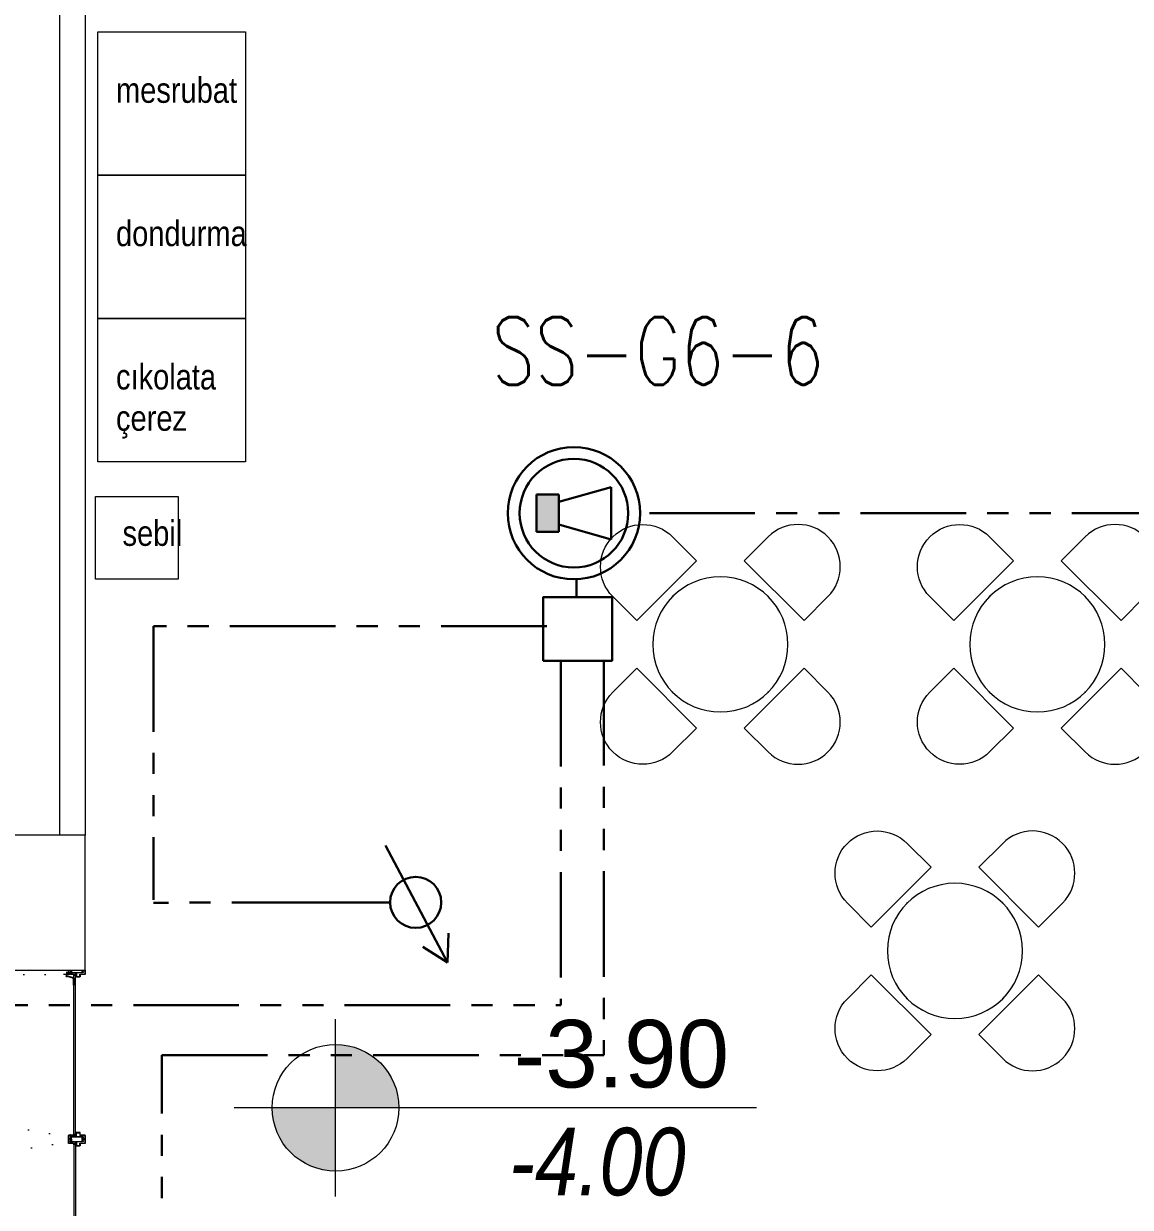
# Model space of a CAD drawing. Header units: metres. Extents: x -13545 to 152404, y -11890 to 28436.
# Drawn here: x 85746 to 86401, y 7050 to 7750 of the extents above; entities that cross this region are included whole.
import ezdxf
from ezdxf.enums import TextEntityAlignment as Align

# ---------------------------------------------------------------- set-up
doc = ezdxf.new("R2010")
doc.units = ezdxf.units.M
doc.header["$LTSCALE"] = 100
doc.header["$MEASUREMENT"] = 0
doc.linetypes.add('DOT2', pattern=[0.125, 0, -0.125])
doc.linetypes.add('PHANTOM2', pattern=[1.25, 0.625, -0.125, 0.125, -0.125, 0.125, -0.125])
doc.layers.get('0').update_dxf_attribs({"color": 9, "lineweight": 9})
for name, color, linetype, lineweight in [('00', 9, 'Continuous', 9), ('01', 9, 'Continuous', 9), ('05', 9, 'Continuous', 9), ('10', 9, 'Continuous', 9), ('15', 9, 'Continuous', 9), ('21', 9, 'Continuous', 9), ('E-3W ACİL ANONS İÇİN HOPARLÖR (GÖMME) (YANGINA DAYANIKLI)', 7, 'Continuous', 30), ('E-KABLO', 7, 'Continuous', 30), ('E-SES AYAR ANAHTARI', 7, 'Continuous', 30), ('E-YAZI', 7, 'Continuous', 30)]:
    doc.layers.add(name, color=color, linetype=linetype, lineweight=lineweight)
doc.styles.add('Arial', font='arial.ttf', dxfattribs={"height": 2.5})
doc.styles.add('ILGAZ', font='txttw.shx')
doc.styles.add('MuuM_TEXT-ITALIC', font='ARIALNI.TTF')
doc.styles.add('MuuM_TEXT-STANDART', font='ARIALN.TTF')

# ---------------------------------------------------------------- blocks, each defined once
blk = doc.blocks.new('100_SES AYAR ANAHTARI')
at = {"layer": 'E-SES AYAR ANAHTARI', "color": 4}
for p, q in [((1.776, 3.255), (-1.686, 1.426)), ((1.776, 3.255), (0.915, 3.283)), ((1.776, 3.255), (1.312, 2.529)), ((0, 0), (0, 1.561))]:
    blk.add_line(p, q, dxfattribs=at)
blk.add_circle((0, 2.317), 0.756, dxfattribs=at)
blk = doc.blocks.new('100_3W ACİL ANONS İÇİN HOPARLÖR (GÖMME) (YANGINA DAYANIKLI)')
at = {"layer": 'E-3W ACİL ANONS İÇİN HOPARLÖR (GÖMME) (YANGINA DAYANIKLI)', "color": 4}
for p, q in [((-0.632, 0.474), (1.58, 1.106)), ((1.58, -1.106), (1.58, 1.106)), ((-1.58, -0.79), (-1.58, 0.79)), ((-1.58, 0.79), (-0.632, 0.79)), ((-0.632, 0.79), (-0.632, -0.79)), ((-0.632, -0.474), (1.58, -1.106)), ((-0.632, -0.79), (-1.58, -0.79))]:
    blk.add_line(p, q, dxfattribs=at)
at = {"layer": 'E-3W ACİL ANONS İÇİN HOPARLÖR (GÖMME) (YANGINA DAYANIKLI)', "color": 3}
for radius in [2.796, 2.296]:
    blk.add_circle((0, 0), radius, dxfattribs=at)
at = {"layer": 'E-3W ACİL ANONS İÇİN HOPARLÖR (GÖMME) (YANGINA DAYANIKLI)', "color": 4}
blk.add_solid([(-1.58, 0.79), (-0.632, 0.79), (-1.58, -0.79), (-0.632, -0.79)], dxfattribs=at)
blk = doc.blocks.new('p-kolon_80x80')
blk.add_lwpolyline([(-40, -40), (40, -40), (40, 40), (-40, 40)], close=True)
blk = doc.blocks.new('1.Bod.Ara.Sitatik Elk')
at = {"layer": '01'}
blk.add_blockref('p-kolon_80x80', (1600, -1400), dxfattribs=at)
blk = doc.blocks.new('0_elevationtarget-p-bk')
h = blk.add_hatch(color=250)
h.paths.add_polyline_path([(1.875, 0, 0.414214), (0, 1.875), (0, 0)])
h.paths.add_polyline_path([(0, 0), (-1.875, 0, 0.414214), (0, -1.875)])
blk.add_line((0, -2.625), (0, 2.625))
blk.add_lwpolyline([(12.453, 0), (-3, 0)])
blk.add_circle((0, 0), 1.875)
at = {"style": 'Arial'}
blk.add_attdef('BITMISKOT', text='', height=2, dxfattribs=at).set_placement((4.5, 0), align=Align.BOTTOM_LEFT)
at = {"style": 'MuuM_TEXT-ITALIC'}
blk.add_attdef('FINISHINGFLOORLEVEL', text='', height=2, dxfattribs=at).set_placement((4.5, -0.592), align=Align.TOP_LEFT)
blk = doc.blocks.new('p-sandalye-01')
blk.add_lwpolyline([(-5, -25), (-5, -25), (-25, -25, -1), (-25, 25), (-5, 25), (-5, 25)], format="xyb", close=True)
blk.add_point((0, 0.11))
blk = doc.blocks.new('gr-p-birim eleman yuv')
blk.add_circle((0, 0), 0.5)
blk = doc.blocks.new('p-masa-yuvarlak-4lü')
at = {"rotation": 270}
blk.add_blockref('p-sandalye-01', (0, 40), dxfattribs=at)
at = {"xscale": 80, "yscale": 80, "zscale": 80}
blk.add_blockref('gr-p-birim eleman yuv', (0, 0), dxfattribs=at)
blk.add_blockref('p-sandalye-01', (-40, 0))
at = {"xscale": -1}
blk.add_blockref('p-sandalye-01', (40, 0), dxfattribs=at)
at = {"xscale": -1, "rotation": 270}
blk.add_blockref('p-sandalye-01', (0, -40), dxfattribs=at)
blk = doc.blocks.new('1.Bod.Ara.Mimari Elk')
at = {"layer": '00'}
blk.add_lwpolyline([(1640, -640), (1640, -1360), (1625, -1360), (1625, -640)], close=True, dxfattribs=at)
at = {"layer": '05'}
for points in [[(1647.35, -884.55), (1734.81, -884.55), (1734.81, -969.37), (1647.35, -969.37)], [(1647.35, -969.37), (1734.81, -969.37), (1734.81, -1054.2), (1647.35, -1054.2)], [(1647.35, -1054.2), (1734.81, -1054.2), (1734.81, -1139.02), (1647.35, -1139.02)], [(1646.06, -1159.59), (1694.94, -1159.59), (1694.94, -1208.43), (1646.06, -1208.43)]]:
    blk.add_lwpolyline(points, close=True, dxfattribs=at)
at = {"layer": '10'}
for p, q in [((1630.47, -1442.5), (1627.17, -1442.5)), ((1628.86, -1440.82), (1628.86, -1444.07)), ((1630.01, -1441.5), (1628.86, -1441.5)), ((1629.57, -1441.5), (1632.36, -1441.5)), ((1632.36, -1441.8), (1629.57, -1441.8)), ((1630.01, -1441.8), (1629.57, -1441.8)), ((1632.36, -1441.5), (1632.36, -1441.8)), ((1632.36, -1441.5), (1632.36, -1441.8)), ((1632.65, -1444.69), (1628.58, -1443.46)), ((1632.95, -1444.46), (1629.35, -1443.37)), ((1632.87, -1444.98), (1632.87, -1448.75)), ((1632.87, -1448.75), (1633.17, -1448.75)), ((1633.17, -1444.75), (1633.17, -1448.75)), ((1633.17, -1446.15), (1634.17, -1446.15)), ((1633.17, -1447.35), (1634.17, -1447.35))]:
    blk.add_line(p, q, dxfattribs=at)
for points in [[(1631.9, -1440.15), (1630, -1440.15), (1630, -1440), (1631.9, -1440)], [(1640, -1440.15), (1638.1, -1440.15), (1638.1, -1440), (1640, -1440)], [(1631.9, -1539.85), (1630, -1539.85), (1630, -1540), (1631.9, -1540)], [(1631.9, -1540.15), (1630, -1540.15), (1630, -1540), (1631.9, -1540)], [(1640, -1539.85), (1638.1, -1539.85), (1638.1, -1540), (1640, -1540)], [(1640, -1540.15), (1638.1, -1540.15), (1638.1, -1540), (1640, -1540)]]:
    blk.add_lwpolyline(points, close=True, dxfattribs=at)
for points in [[(1637.04, -1442.45, 0.414214), (1637.02, -1442.47), (1637.02, -1443.75, -0.414214), (1636.82, -1443.95), (1634.69, -1443.95, -0.414214), (1634.66, -1443.92), (1634.66, -1441.72, 0.414214), (1634.56, -1441.62), (1634.3, -1441.62, 0.668179), (1634.3, -1441.64), (1634.31, -1441.65, -0.414214), (1634.31, -1441.69), (1634.27, -1441.73), (1634.31, -1441.77, -0.414214), (1634.31, -1441.82), (1634.27, -1441.86), (1634.31, -1441.9, -0.414214), (1634.31, -1441.94), (1634.27, -1441.98), (1634.31, -1442.02, -0.414214), (1634.31, -1442.07), (1634.27, -1442.11), (1634.31, -1442.15, -0.414214), (1634.31, -1442.19), (1634.27, -1442.23), (1634.31, -1442.27, -0.414214), (1634.31, -1442.32), (1634.27, -1442.36), (1634.31, -1442.4, -0.668179), (1634.29, -1442.45), (1630.05, -1442.45, -0.414214), (1630, -1442.4), (1630, -1440.2, -0.414214), (1630.05, -1440.15), (1631.44, -1440.15), (1631.49, -1440.2), (1631.54, -1440.15), (1631.85, -1440.15, -0.414214), (1631.9, -1440.2), (1631.9, -1440.88, -0.425982), (1631.85, -1440.93, 0.221341), (1631.69, -1441, -0.210871), (1631.67, -1441.01), (1631.63, -1441.01, -0.164212), (1631.59, -1440.99, 0.031871), (1631.58, -1440.98, -0.267949), (1631.56, -1440.96), (1631.56, -1440.94, 0.354919), (1631.54, -1440.91, 0.103666), (1631.45, -1440.91, 0.354919), (1631.42, -1440.94), (1631.42, -1440.96, -0.267949), (1631.41, -1440.98, 0.131652), (1631.34, -1441.05, -0.267949), (1631.32, -1441.06), (1631.3, -1441.06, 0.354919), (1631.27, -1441.08, 0.103666), (1631.27, -1441.18, 0.354919), (1631.3, -1441.2), (1631.32, -1441.2, -0.267949), (1631.34, -1441.22, 0.131652), (1631.41, -1441.28, -0.267949), (1631.42, -1441.3), (1631.42, -1441.32, 0.354919), (1631.45, -1441.35, 0.103666), (1631.54, -1441.35, 0.354919), (1631.56, -1441.32), (1631.56, -1441.3, -0.267949), (1631.58, -1441.28, 0.031871), (1631.59, -1441.27, -0.164212), (1631.63, -1441.25), (1631.67, -1441.25, -0.210871), (1631.69, -1441.26, 0.252014), (1631.87, -1441.33, -0.295782), (1631.9, -1441.34, 0.253783), (1631.92, -1441.35), (1631.95, -1441.35), (1638.05, -1441.35), (1638.08, -1441.35, 0.253783), (1638.11, -1441.34, -0.295782), (1638.13, -1441.33, 0.252014), (1638.31, -1441.26, -0.210871), (1638.33, -1441.25), (1638.38, -1441.25, -0.164212), (1638.41, -1441.27, 0.031871), (1638.43, -1441.28, -0.267949), (1638.44, -1441.3), (1638.44, -1441.32, 0.354919), (1638.47, -1441.35, 0.103666), (1638.56, -1441.35, 0.354919), (1638.58, -1441.32), (1638.58, -1441.3, -0.267949), (1638.6, -1441.28, 0.131652), (1638.66, -1441.22, -0.267949), (1638.68, -1441.2), (1638.7, -1441.2, 0.354919), (1638.73, -1441.18, 0.103666), (1638.73, -1441.08, 0.354919), (1638.7, -1441.06), (1638.68, -1441.06, -0.267949), (1638.66, -1441.05, 0.131652), (1638.6, -1440.98, -0.267949), (1638.58, -1440.96), (1638.58, -1440.94, 0.354919), (1638.56, -1440.91, 0.103666), (1638.47, -1440.91, 0.354919), (1638.44, -1440.94), (1638.44, -1440.96, -0.267949), (1638.43, -1440.98, 0.031871), (1638.41, -1440.99, -0.164212), (1638.38, -1441.01), (1638.33, -1441.01, -0.210871), (1638.31, -1441, 0.221341), (1638.15, -1440.93, -0.425982), (1638.1, -1440.88), (1638.1, -1440.17, -0.414214), (1638.13, -1440.15), (1638.46, -1440.15), (1638.51, -1440.2), (1638.56, -1440.15), (1639.95, -1440.15, -0.414214), (1640, -1440.2), (1640, -1442.3, -0.414214), (1639.85, -1442.45), (1637.05, -1442.45)], [(1637.04, -1537.55, -0.414214), (1637.02, -1537.52), (1637.02, -1536.25, 0.414214), (1636.82, -1536.05), (1634.69, -1536.05, 0.414214), (1634.66, -1536.08), (1634.66, -1538.28, -0.414214), (1634.56, -1538.38), (1634.3, -1538.38, -0.668179), (1634.3, -1538.36), (1634.31, -1538.35, 0.414214), (1634.31, -1538.31), (1634.27, -1538.27), (1634.31, -1538.23, 0.414214), (1634.31, -1538.18), (1634.27, -1538.14), (1634.31, -1538.1, 0.414214), (1634.31, -1538.06), (1634.27, -1538.02), (1634.31, -1537.98, 0.414214), (1634.31, -1537.93), (1634.27, -1537.89), (1634.31, -1537.85, 0.414214), (1634.31, -1537.81), (1634.27, -1537.77), (1634.31, -1537.73, 0.414214), (1634.31, -1537.68), (1634.27, -1537.64), (1634.31, -1537.6, 0.668179), (1634.29, -1537.55), (1630.05, -1537.55, 0.414214), (1630, -1537.6), (1630, -1539.8, 0.414214), (1630.05, -1539.85), (1631.44, -1539.85), (1631.49, -1539.8), (1631.54, -1539.85), (1631.85, -1539.85, 0.414214), (1631.9, -1539.8), (1631.9, -1539.12, 0.425982), (1631.85, -1539.07, -0.221341), (1631.69, -1539, 0.210871), (1631.67, -1538.99), (1631.63, -1538.99, 0.164212), (1631.59, -1539.01, -0.031871), (1631.58, -1539.02, 0.267949), (1631.56, -1539.04), (1631.56, -1539.06, -0.354919), (1631.54, -1539.09, -0.103666), (1631.45, -1539.09, -0.354919), (1631.42, -1539.06), (1631.42, -1539.04, 0.267949), (1631.41, -1539.02, -0.131652), (1631.34, -1538.95, 0.267949), (1631.32, -1538.94), (1631.3, -1538.94, -0.354919), (1631.27, -1538.92, -0.103666), (1631.27, -1538.82, -0.354919), (1631.3, -1538.8), (1631.32, -1538.8, 0.267949), (1631.34, -1538.78, -0.131652), (1631.41, -1538.72, 0.267949), (1631.42, -1538.7), (1631.42, -1538.68, -0.354919), (1631.45, -1538.65, -0.103666), (1631.54, -1538.65, -0.354919), (1631.56, -1538.68), (1631.56, -1538.7, 0.267949), (1631.58, -1538.72, -0.031871), (1631.59, -1538.73, 0.164212), (1631.63, -1538.75), (1631.67, -1538.75, 0.210871), (1631.69, -1538.74, -0.252014), (1631.87, -1538.67, 0.295782), (1631.9, -1538.66, -0.253783), (1631.92, -1538.65), (1631.95, -1538.65), (1638.05, -1538.65), (1638.08, -1538.65, -0.253783), (1638.11, -1538.66, 0.295782), (1638.13, -1538.67, -0.252014), (1638.31, -1538.74, 0.210871), (1638.33, -1538.75), (1638.38, -1538.75, 0.164212), (1638.41, -1538.73, -0.031871), (1638.43, -1538.72, 0.267949), (1638.44, -1538.7), (1638.44, -1538.68, -0.354919), (1638.47, -1538.65, -0.103666), (1638.56, -1538.65, -0.354919), (1638.58, -1538.68), (1638.58, -1538.7, 0.267949), (1638.6, -1538.72, -0.131652), (1638.66, -1538.78, 0.267949), (1638.68, -1538.8), (1638.7, -1538.8, -0.354919), (1638.73, -1538.82, -0.103666), (1638.73, -1538.92, -0.354919), (1638.7, -1538.94), (1638.68, -1538.94, 0.267949), (1638.66, -1538.95, -0.131652), (1638.6, -1539.02, 0.267949), (1638.58, -1539.04), (1638.58, -1539.06, -0.354919), (1638.56, -1539.09, -0.103666), (1638.47, -1539.09, -0.354919), (1638.44, -1539.06), (1638.44, -1539.04, 0.267949), (1638.43, -1539.02, -0.031871), (1638.41, -1539.01, 0.164212), (1638.38, -1538.99), (1638.33, -1538.99, 0.210871), (1638.31, -1539, -0.221341), (1638.15, -1539.07, 0.425982), (1638.1, -1539.12), (1638.1, -1539.82, 0.414214), (1638.13, -1539.85), (1638.46, -1539.85), (1638.51, -1539.8), (1638.56, -1539.85), (1639.95, -1539.85, 0.414214), (1640, -1539.8), (1640, -1537.7, 0.414214), (1639.85, -1537.55), (1637.05, -1537.55)], [(1637.04, -1542.45, 0.414214), (1637.02, -1542.47), (1637.02, -1543.75, -0.414214), (1636.82, -1543.95), (1634.69, -1543.95, -0.414214), (1634.66, -1543.92), (1634.66, -1541.72, 0.414214), (1634.56, -1541.62), (1634.3, -1541.62, 0.668179), (1634.3, -1541.64), (1634.31, -1541.65, -0.414214), (1634.31, -1541.69), (1634.27, -1541.73), (1634.31, -1541.77, -0.414214), (1634.31, -1541.82), (1634.27, -1541.86), (1634.31, -1541.9, -0.414214), (1634.31, -1541.94), (1634.27, -1541.98), (1634.31, -1542.02, -0.414214), (1634.31, -1542.07), (1634.27, -1542.11), (1634.31, -1542.15, -0.414214), (1634.31, -1542.19), (1634.27, -1542.23), (1634.31, -1542.27, -0.414214), (1634.31, -1542.32), (1634.27, -1542.36), (1634.31, -1542.4, -0.668179), (1634.29, -1542.45), (1630.05, -1542.45, -0.414214), (1630, -1542.4), (1630, -1540.2, -0.414214), (1630.05, -1540.15), (1631.44, -1540.15), (1631.49, -1540.2), (1631.54, -1540.15), (1631.85, -1540.15, -0.414214), (1631.9, -1540.2), (1631.9, -1540.88, -0.425982), (1631.85, -1540.93, 0.221341), (1631.69, -1541, -0.210871), (1631.67, -1541.01), (1631.63, -1541.01, -0.164212), (1631.59, -1540.99, 0.031871), (1631.58, -1540.98, -0.267949), (1631.56, -1540.96), (1631.56, -1540.94, 0.354919), (1631.54, -1540.91, 0.103666), (1631.45, -1540.91, 0.354919), (1631.42, -1540.94), (1631.42, -1540.96, -0.267949), (1631.41, -1540.98, 0.131652), (1631.34, -1541.05, -0.267949), (1631.32, -1541.06), (1631.3, -1541.06, 0.354919), (1631.27, -1541.08, 0.103666), (1631.27, -1541.18, 0.354919), (1631.3, -1541.2), (1631.32, -1541.2, -0.267949), (1631.34, -1541.22, 0.131652), (1631.41, -1541.28, -0.267949), (1631.42, -1541.3), (1631.42, -1541.32, 0.354919), (1631.45, -1541.35, 0.103666), (1631.54, -1541.35, 0.354919), (1631.56, -1541.32), (1631.56, -1541.3, -0.267949), (1631.58, -1541.28, 0.031871), (1631.59, -1541.27, -0.164212), (1631.63, -1541.25), (1631.67, -1541.25, -0.210871), (1631.69, -1541.26, 0.252014), (1631.87, -1541.33, -0.295782), (1631.9, -1541.34, 0.253783), (1631.92, -1541.35), (1631.95, -1541.35), (1638.05, -1541.35), (1638.08, -1541.35, 0.253783), (1638.11, -1541.34, -0.295782), (1638.13, -1541.33, 0.252014), (1638.31, -1541.26, -0.210871), (1638.33, -1541.25), (1638.38, -1541.25, -0.164212), (1638.41, -1541.27, 0.031871), (1638.43, -1541.28, -0.267949), (1638.44, -1541.3), (1638.44, -1541.32, 0.354919), (1638.47, -1541.35, 0.103666), (1638.56, -1541.35, 0.354919), (1638.58, -1541.32), (1638.58, -1541.3, -0.267949), (1638.6, -1541.28, 0.131652), (1638.66, -1541.22, -0.267949), (1638.68, -1541.2), (1638.7, -1541.2, 0.354919), (1638.73, -1541.18, 0.103666), (1638.73, -1541.08, 0.354919), (1638.7, -1541.06), (1638.68, -1541.06, -0.267949), (1638.66, -1541.05, 0.131652), (1638.6, -1540.98, -0.267949), (1638.58, -1540.96), (1638.58, -1540.94, 0.354919), (1638.56, -1540.91, 0.103666), (1638.47, -1540.91, 0.354919), (1638.44, -1540.94), (1638.44, -1540.96, -0.267949), (1638.43, -1540.98, 0.031871), (1638.41, -1540.99, -0.164212), (1638.38, -1541.01), (1638.33, -1541.01, -0.210871), (1638.31, -1541, 0.221341), (1638.15, -1540.93, -0.425982), (1638.1, -1540.88), (1638.1, -1540.17, -0.414214), (1638.13, -1540.15), (1638.46, -1540.15), (1638.51, -1540.2), (1638.56, -1540.15), (1639.95, -1540.15, -0.414214), (1640, -1540.2), (1640, -1542.3, -0.414214), (1639.85, -1542.45), (1637.05, -1542.45)]]:
    blk.add_lwpolyline(points, format="xyb", dxfattribs=at)
for points in [[(1634.15, -1441.53, 0.414214), (1634.12, -1441.5), (1631.49, -1441.5, -1.203439), (1631.62, -1440.78, 0.263652), (1631.75, -1440.77), (1631.75, -1440.32, 0.414214), (1631.73, -1440.3), (1630.52, -1440.3, 0.414214), (1630.49, -1440.32), (1630.49, -1440.5, -0.414214), (1630.47, -1440.53), (1630.4, -1440.53, -0.414214), (1630.37, -1440.5), (1630.37, -1440.32, 0.414214), (1630.35, -1440.3), (1630.2, -1440.3, 0.414214), (1630.15, -1440.35), (1630.15, -1442.27, 0.414214), (1630.18, -1442.3), (1630.2, -1442.3, 0.347097), (1630.22, -1442.28, -0.789283), (1630.3, -1442.28, 0.347097), (1630.32, -1442.3), (1630.35, -1442.3, 0.414214), (1630.37, -1442.27), (1630.37, -1442.08, -0.414214), (1630.4, -1442.06), (1630.47, -1442.06, -0.414214), (1630.49, -1442.08), (1630.49, -1442.13, 0.436922), (1630.52, -1442.15, -0.19622), (1630.54, -1442.16), (1630.57, -1442.18), (1630.6, -1442.16, -0.36397), (1630.64, -1442.16), (1630.67, -1442.18), (1630.69, -1442.16, -0.655203), (1630.72, -1442.16), (1630.74, -1442.18), (1630.77, -1442.16, -0.36397), (1630.81, -1442.16), (1630.84, -1442.18), (1630.87, -1442.16, -0.36397), (1630.91, -1442.16), (1630.94, -1442.18), (1630.96, -1442.16, -0.36397), (1631.01, -1442.16), (1631.03, -1442.18), (1631.06, -1442.16, -0.36397), (1631.11, -1442.16), (1631.11, -1442.17, -0.027174), (1631.12, -1442.18, -0.131193), (1631.13, -1442.2, 0.383883), (1631.23, -1442.29), (1631.3, -1442.29, 0.323388), (1631.35, -1442.26, -0.52724), (1631.54, -1442.2, 0.359211), (1631.61, -1442.2, -0.52724), (1631.81, -1442.26, 0.323388), (1631.85, -1442.29), (1631.92, -1442.29, 0.414214), (1632.02, -1442.19), (1632.02, -1442.18), (1632.04, -1442.16, -0.36397), (1632.09, -1442.16), (1632.11, -1442.18), (1632.14, -1442.16, -0.36397), (1632.18, -1442.16), (1632.21, -1442.18), (1632.24, -1442.16, -0.36397), (1632.28, -1442.16), (1632.31, -1442.18), (1632.33, -1442.16, -0.36397), (1632.38, -1442.16), (1632.4, -1442.18), (1632.43, -1442.16, -0.36397), (1632.48, -1442.16), (1632.5, -1442.18), (1632.53, -1442.16, -0.36397), (1632.57, -1442.16), (1632.6, -1442.18), (1632.62, -1442.16, -0.388879), (1632.67, -1442.16), (1632.8, -1442.29, 0.198912), (1632.83, -1442.3), (1633.3, -1442.3), (1634.12, -1442.3, 0.414214), (1634.15, -1442.27)], [(1639.52, -1442.09, -0.414214), (1639.55, -1442.07), (1639.62, -1442.07, -0.414214), (1639.64, -1442.09), (1639.64, -1442.27, 0.414214), (1639.67, -1442.3), (1639.68, -1442.3, 0.347117), (1639.7, -1442.28, -0.789342), (1639.78, -1442.28, 0.347117), (1639.8, -1442.3), (1639.84, -1442.3, 0.414214), (1639.86, -1442.27), (1639.86, -1440.32, 0.414214), (1639.84, -1440.3), (1639.67, -1440.3, 0.414214), (1639.64, -1440.32), (1639.64, -1440.5, -0.414214), (1639.62, -1440.53), (1639.55, -1440.53, -0.414214), (1639.52, -1440.5), (1639.52, -1440.32, 0.414214), (1639.5, -1440.3), (1638.28, -1440.3, 0.414214), (1638.25, -1440.32), (1638.25, -1440.77, 0.263652), (1638.38, -1440.78, -1.203439), (1638.51, -1441.5), (1634.83, -1441.5, 0.414214), (1634.81, -1441.53), (1634.81, -1443.74, 0.414214), (1634.87, -1443.8), (1636.82, -1443.8, 0.414214), (1636.87, -1443.75), (1636.87, -1442.32, -0.414214), (1636.89, -1442.3), (1639.5, -1442.3, 0.414214), (1639.52, -1442.27)], [(1634.15, -1538.47, -0.414214), (1634.12, -1538.5), (1631.49, -1538.5, 1.203439), (1631.62, -1539.22, -0.263652), (1631.75, -1539.23), (1631.75, -1539.68, -0.414214), (1631.73, -1539.7), (1630.52, -1539.7, -0.414214), (1630.49, -1539.68), (1630.49, -1539.49, 0.414214), (1630.47, -1539.47), (1630.4, -1539.47, 0.414214), (1630.37, -1539.49), (1630.37, -1539.68, -0.414214), (1630.35, -1539.7), (1630.2, -1539.7, -0.414214), (1630.15, -1539.65), (1630.15, -1537.73, -0.414214), (1630.18, -1537.7), (1630.2, -1537.7, -0.347097), (1630.22, -1537.72, 0.789283), (1630.3, -1537.72, -0.347097), (1630.32, -1537.7), (1630.35, -1537.7, -0.414214), (1630.37, -1537.73), (1630.37, -1537.92, 0.414214), (1630.4, -1537.94), (1630.47, -1537.94, 0.414214), (1630.49, -1537.92), (1630.49, -1537.87, -0.436922), (1630.52, -1537.85, 0.19622), (1630.54, -1537.84), (1630.57, -1537.82), (1630.6, -1537.84, 0.36397), (1630.64, -1537.84), (1630.67, -1537.82), (1630.69, -1537.84, 0.655203), (1630.72, -1537.84), (1630.74, -1537.82), (1630.77, -1537.84, 0.36397), (1630.81, -1537.84), (1630.84, -1537.82), (1630.87, -1537.84, 0.36397), (1630.91, -1537.84), (1630.94, -1537.82), (1630.96, -1537.84, 0.36397), (1631.01, -1537.84), (1631.03, -1537.82), (1631.06, -1537.84, 0.36397), (1631.11, -1537.84), (1631.11, -1537.83, 0.027174), (1631.12, -1537.82, 0.131193), (1631.13, -1537.8, -0.383883), (1631.23, -1537.71), (1631.3, -1537.71, -0.323388), (1631.35, -1537.74, 0.52724), (1631.54, -1537.8, -0.359211), (1631.61, -1537.8, 0.52724), (1631.81, -1537.74, -0.323388), (1631.85, -1537.71), (1631.92, -1537.71, -0.414214), (1632.02, -1537.81), (1632.02, -1537.82), (1632.04, -1537.84, 0.36397), (1632.09, -1537.84), (1632.11, -1537.82), (1632.14, -1537.84, 0.36397), (1632.18, -1537.84), (1632.21, -1537.82), (1632.24, -1537.84, 0.36397), (1632.28, -1537.84), (1632.31, -1537.82), (1632.33, -1537.84, 0.36397), (1632.38, -1537.84), (1632.4, -1537.82), (1632.43, -1537.84, 0.36397), (1632.48, -1537.84), (1632.5, -1537.82), (1632.53, -1537.84, 0.36397), (1632.57, -1537.84), (1632.6, -1537.82), (1632.62, -1537.84, 0.388879), (1632.67, -1537.84), (1632.8, -1537.71, -0.198912), (1632.83, -1537.7), (1633.3, -1537.7), (1634.12, -1537.7, -0.414214), (1634.15, -1537.73)], [(1634.15, -1541.53, 0.414214), (1634.12, -1541.5), (1631.49, -1541.5, -1.203439), (1631.62, -1540.78, 0.263652), (1631.75, -1540.77), (1631.75, -1540.32, 0.414214), (1631.73, -1540.3), (1630.52, -1540.3, 0.414214), (1630.49, -1540.32), (1630.49, -1540.5, -0.414214), (1630.47, -1540.53), (1630.4, -1540.53, -0.414214), (1630.37, -1540.5), (1630.37, -1540.32, 0.414214), (1630.35, -1540.3), (1630.2, -1540.3, 0.414214), (1630.15, -1540.35), (1630.15, -1542.27, 0.414214), (1630.18, -1542.3), (1630.2, -1542.3, 0.347097), (1630.22, -1542.28, -0.789283), (1630.3, -1542.28, 0.347097), (1630.32, -1542.3), (1630.35, -1542.3, 0.414214), (1630.37, -1542.27), (1630.37, -1542.08, -0.414214), (1630.4, -1542.06), (1630.47, -1542.06, -0.414214), (1630.49, -1542.08), (1630.49, -1542.13, 0.436922), (1630.52, -1542.15, -0.19622), (1630.54, -1542.16), (1630.57, -1542.18), (1630.6, -1542.16, -0.36397), (1630.64, -1542.16), (1630.67, -1542.18), (1630.69, -1542.16, -0.655203), (1630.72, -1542.16), (1630.74, -1542.18), (1630.77, -1542.16, -0.36397), (1630.81, -1542.16), (1630.84, -1542.18), (1630.87, -1542.16, -0.36397), (1630.91, -1542.16), (1630.94, -1542.18), (1630.96, -1542.16, -0.36397), (1631.01, -1542.16), (1631.03, -1542.18), (1631.06, -1542.16, -0.36397), (1631.11, -1542.16), (1631.11, -1542.17, -0.027174), (1631.12, -1542.18, -0.131193), (1631.13, -1542.2, 0.383883), (1631.23, -1542.29), (1631.3, -1542.29, 0.323388), (1631.35, -1542.26, -0.52724), (1631.54, -1542.2, 0.359211), (1631.61, -1542.2, -0.52724), (1631.81, -1542.26, 0.323388), (1631.85, -1542.29), (1631.92, -1542.29, 0.414214), (1632.02, -1542.19), (1632.02, -1542.18), (1632.04, -1542.16, -0.36397), (1632.09, -1542.16), (1632.11, -1542.18), (1632.14, -1542.16, -0.36397), (1632.18, -1542.16), (1632.21, -1542.18), (1632.24, -1542.16, -0.36397), (1632.28, -1542.16), (1632.31, -1542.18), (1632.33, -1542.16, -0.36397), (1632.38, -1542.16), (1632.4, -1542.18), (1632.43, -1542.16, -0.36397), (1632.48, -1542.16), (1632.5, -1542.18), (1632.53, -1542.16, -0.36397), (1632.57, -1542.16), (1632.6, -1542.18), (1632.62, -1542.16, -0.388879), (1632.67, -1542.16), (1632.8, -1542.29, 0.198912), (1632.83, -1542.3), (1633.3, -1542.3), (1634.12, -1542.3, 0.414214), (1634.15, -1542.27)], [(1639.52, -1537.9, 0.414214), (1639.55, -1537.93), (1639.62, -1537.93, 0.414214), (1639.64, -1537.9), (1639.64, -1537.73, -0.414214), (1639.67, -1537.7), (1639.68, -1537.7, -0.347117), (1639.7, -1537.72, 0.789342), (1639.78, -1537.72, -0.347117), (1639.8, -1537.7), (1639.84, -1537.7, -0.414214), (1639.86, -1537.73), (1639.86, -1539.68, -0.414214), (1639.84, -1539.7), (1639.67, -1539.7, -0.414214), (1639.64, -1539.68), (1639.64, -1539.49, 0.414214), (1639.62, -1539.47), (1639.55, -1539.47, 0.414214), (1639.52, -1539.49), (1639.52, -1539.68, -0.414214), (1639.5, -1539.7), (1638.28, -1539.7, -0.414214), (1638.25, -1539.68), (1638.25, -1539.23, -0.263652), (1638.38, -1539.22, 1.203439), (1638.51, -1538.5), (1634.83, -1538.5, -0.414214), (1634.81, -1538.47), (1634.81, -1536.26, -0.414214), (1634.87, -1536.2), (1636.82, -1536.2, -0.414214), (1636.87, -1536.25), (1636.87, -1537.67, 0.414214), (1636.89, -1537.7), (1639.5, -1537.7, -0.414214), (1639.52, -1537.73)], [(1639.52, -1542.09, -0.414214), (1639.55, -1542.07), (1639.62, -1542.07, -0.414214), (1639.64, -1542.09), (1639.64, -1542.27, 0.414214), (1639.67, -1542.3), (1639.68, -1542.3, 0.347117), (1639.7, -1542.28, -0.789342), (1639.78, -1542.28, 0.347117), (1639.8, -1542.3), (1639.84, -1542.3, 0.414214), (1639.86, -1542.27), (1639.86, -1540.32, 0.414214), (1639.84, -1540.3), (1639.67, -1540.3, 0.414214), (1639.64, -1540.32), (1639.64, -1540.5, -0.414214), (1639.62, -1540.53), (1639.55, -1540.53, -0.414214), (1639.52, -1540.5), (1639.52, -1540.32, 0.414214), (1639.5, -1540.3), (1638.28, -1540.3, 0.414214), (1638.25, -1540.32), (1638.25, -1540.77, 0.263652), (1638.38, -1540.78, -1.203439), (1638.51, -1541.5), (1634.83, -1541.5, 0.414214), (1634.81, -1541.53), (1634.81, -1543.74, 0.414214), (1634.87, -1543.8), (1636.82, -1543.8, 0.414214), (1636.87, -1543.75), (1636.87, -1542.32, -0.414214), (1636.89, -1542.3), (1639.5, -1542.3, 0.414214), (1639.52, -1542.27)]]:
    blk.add_lwpolyline(points, format="xyb", close=True, dxfattribs=at)
for centre in [(1632.57, -1444.98), (1632.87, -1444.75)]:
    blk.add_arc(centre, 0.3, 0, 74.10498, dxfattribs=at)
at = {"layer": '15'}
for p, q in [((1633.17, -1443.07), (1633.3, -1442.94)), ((1633.3, -1442.94), (1634.05, -1442.94)), ((1634.05, -1442.94), (1634.17, -1443.07)), ((1633.17, -1536.93), (1633.17, -1443.07)), ((1634.17, -1536.93), (1634.17, -1443.07)), ((1633.17, -1536.93), (1633.3, -1537.06)), ((1633.3, -1537.06), (1634.05, -1537.06)), ((1634.05, -1537.06), (1634.17, -1536.93)), ((1633.17, -1543.07), (1633.3, -1542.94)), ((1633.17, -1543.07), (1633.17, -1636.93)), ((1633.3, -1542.94), (1634.05, -1542.94)), ((1634.05, -1542.94), (1634.17, -1543.07)), ((1634.17, -1543.07), (1634.17, -1636.93))]:
    blk.add_line(p, q, dxfattribs=at)
at = {"layer": '15', "linetype": 'DOT2'}
for points in [[(1628.86, -1442.5), (1534.17, -1442.5, 0.42818), (1633.3, -1537.06)], [(1628.86, -1637.5), (1534.17, -1637.5, -0.42818), (1633.3, -1542.94)]]:
    blk.add_lwpolyline(points, format="xyb", dxfattribs=at)
at = {"layer": '05', "color": 1, "xscale": -1, "rotation": 315}
for p in [(2015.85, -1247.13), (2203.42, -1247.13), (2154.64, -1428.53)]:
    blk.add_blockref('p-masa-yuvarlak-4lü', p, dxfattribs=at)
at = {"layer": '21', "xscale": 20, "yscale": 20, "zscale": 20}
blk.add_blockref('0_elevationtarget-p-bk', (1788.11, -1521.37), dxfattribs=at).add_auto_attribs({'BITMISKOT': ' -3.90', 'FINISHINGFLOORLEVEL': ' -4.00'})
at = {"layer": '05', "style": 'MuuM_TEXT-STANDART'}
for s, p in [('mesrubat', (1658.2, -926.62)), ('dondurma', (1658.2, -1011.44)), ('cıkolata', (1658.2, -1096.27)), ('çerez', (1658.2, -1120.69)), ('sebil', (1662.05, -1188.81))]:
    blk.add_text(s, height=15, dxfattribs=at).set_placement(p)

msp = doc.modelspace()

# ---------------------------------------------------------------- linework, layer by layer
at = {"layer": 'E-KABLO', "color": 5, "linetype": 'PHANTOM2'}
for p, q in [((86115.97, 7460.53), (86745.03, 7460.53)), ((86072.84, 7410.84), (86072.84, 7421.02))]:
    msp.add_line(p, q, dxfattribs=at)
at = {"layer": 'E-KABLO', "color": 3, "linetype": 'PHANTOM2'}
for p, q in [((86055.23, 7393.71), (85822.63, 7393.71)), ((85822.63, 7393.71), (85822.63, 7231.66)), ((85931.36, 7230.19), (85822.5, 7230))]:
    msp.add_line(p, q, dxfattribs=at)
at = {"layer": 'E-KABLO', "color": 6, "linetype": 'PHANTOM2'}
for p, q in [((86063.55, 7373.16), (86063.55, 7169.4)), ((86089.04, 7373.62), (86089.04, 7139.77)), ((85435.63, 7169.4), (86063.55, 7169.4)), ((85827.49, 6605.19), (85827.49, 7139.77)), ((85827.49, 7139.77), (86089.04, 7139.77))]:
    msp.add_line(p, q, dxfattribs=at)
at = {"layer": 'E-YAZI', "color": 3, "linetype": 'Continuous', "ltscale": 100}
msp.add_lwpolyline([(86053.21, 7373.23), (86093.88, 7373.23), (86093.88, 7410.84), (86053.21, 7410.84)], close=True, dxfattribs=at)

# ---------------------------------------------------------------- block references
for name in ['1.Bod.Ara.Mimari Elk', '1.Bod.Ara.Sitatik Elk']:
    msp.add_blockref(name, (84142.16, 8630))
at = {"layer": 'E-3W ACİL ANONS İÇİN HOPARLÖR (GÖMME) (YANGINA DAYANIKLI)', "xscale": 14, "yscale": 14, "zscale": 14}
msp.add_blockref('100_3W ACİL ANONS İÇİN HOPARLÖR (GÖMME) (YANGINA DAYANIKLI)', (86071.33, 7460.53), dxfattribs=at)
at = {"layer": 'E-SES AYAR ANAHTARI', "xscale": 20, "yscale": 20, "zscale": 20, "rotation": 270}
msp.add_blockref('100_SES AYAR ANAHTARI', (85931.36, 7230.19), dxfattribs=at)

# ---------------------------------------------------------------- texts
at = {"layer": 'E-YAZI', "color": 3, "style": 'ILGAZ', "width": 0.75}
msp.add_text('SS-G6-6', height=40, dxfattribs=at).set_placement((86022.61, 7536.54))

doc.saveas('drawing.dxf')
